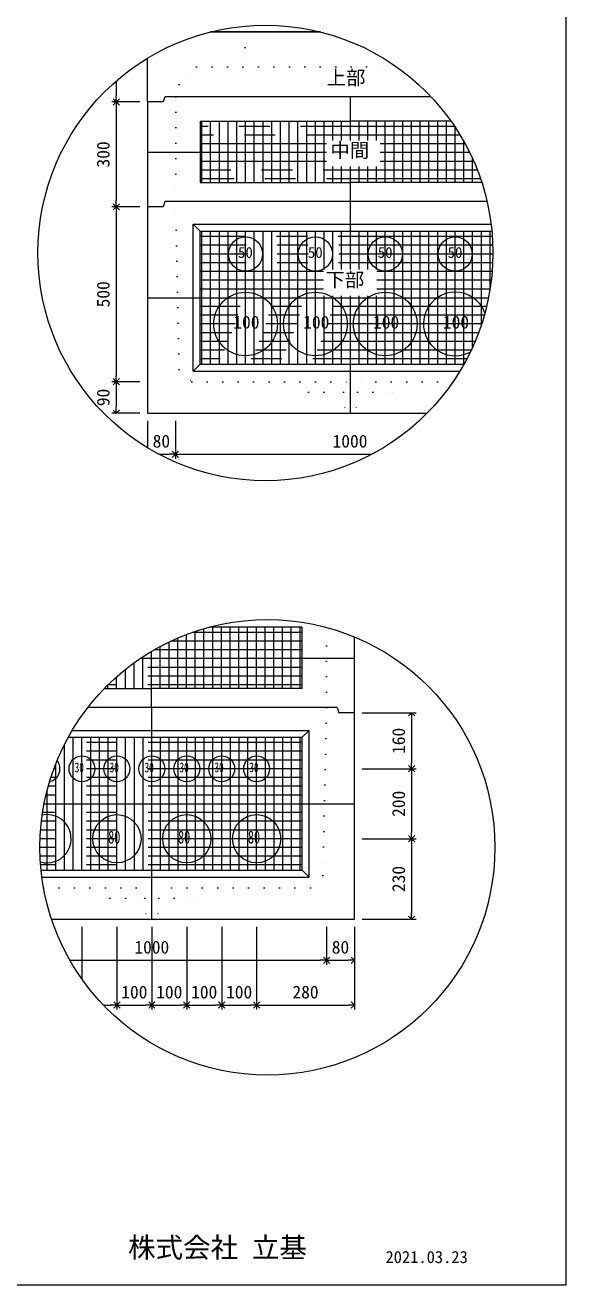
# Model space of a CAD drawing. Units: millimetres, scale not verified. Extents: x -4890 to 18490, y -2347 to 2347.
# Drawn here: x -2944 to -1830, y -1928 to 665 of the extents above; entities that cross this region are included whole.
import ezdxf
from ezdxf.enums import TextEntityAlignment as Align

# ---------------------------------------------------------------- set-up
doc = ezdxf.new("R2010")
doc.units = ezdxf.units.MM
doc.header["$LTSCALE"] = 10
for name, pattern in [('DASHED1', [1.8, 1.2, -0.6]), ('USER2', [50.8, 31.75, -6.35, 6.35, -6.35]), ('USER5', [3.185, 0.01, -3.175])]:
    doc.linetypes.add(name, pattern=pattern)
for name, color, linetype, lineweight in [('0-2_waku', 7, 'Continuous', 18), ('0-3_gaikei', 7, 'Continuous', 18), ('0-4_kakure', 7, 'DASHED1', 5), ('0-5_sunpou', 7, 'Continuous', 5), ('0-8_hole', 7, 'Continuous', 18), ('0-9_uchigawa', 6, 'Continuous', 18), ('0-E_文字１', 7, 'Continuous', 18), ('0-F_コア部分\u3000寸法補助線3', 150, 'USER2', 18), ('1-0_コア部分\u3000寸法補助線2', 150, 'USER2', 18), ('1-1_コア部分\u3000中心補助線', 1, 'Continuous', 18), ('1-2_コア部分\u3000寸法補助線', 7, 'USER2', 5), ('1-3_uchigawa2', 6, 'USER2', 18)]:
    doc.layers.add(name, color=color, linetype=linetype, lineweight=lineweight)
doc.styles.add('ＭＳ ゴシック', font='')
doc.styles.get('ＭＳ ゴシック').set_extended_font_data('MS Gothic')

# ---------------------------------------------------------------- blocks, each defined once
blk = doc.blocks.new('_Open90')
at = {"layer": '0-5_sunpou'}
blk.add_line((0, 0), (-1, 0), dxfattribs=at)
blk.add_lwpolyline([(-0.5, 0.5), (0, 0), (-0.5, -0.5)], dxfattribs=at)

msp = doc.modelspace()

# ---------------------------------------------------------------- linework, layer by layer
at = {"layer": '0-2_waku'}
for p in [(-1830, 2346.97), (-4890, -1928.03), (-4890, -1928.03), (-4890, -1928.03), (-4890, -1928.03)]:
    msp.add_line(p, (-1830, -1928.03), dxfattribs=at)
at = {"layer": '0-3_gaikei'}
for p, q in [((-2562.74, 651.33), (-2508.7, 651.33)), ((-2562.74, 651.33), (-2508.7, 651.33)), ((-2562.74, 651.33), (-2508.7, 651.33)), ((-2335.65, 651.33), (-2562.74, 651.33)), ((-2562.7, 651.33), (-2335.65, 651.33)), ((-2562.7, 651.33), (-2335.65, 651.33)), ((-2692.3, 507.33), (-2692.3, 597.34)), ((-2692.3, 507.33), (-2692.3, -133.47)), ((-2659.9, 507.33), (-2692.3, 507.33)), ((-2659.9, 507.33), (-2692.3, 507.33)), ((-2656.3, 518.13), (-2659.9, 507.33)), ((-2274.09, 518.13), (-2655.69, 518.13)), ((-2108.11, 518.13), (-2274.7, 518.13)), ((-2659.9, 291.33), (-2692.3, 291.33)), ((-2659.9, 291.33), (-2692.3, 291.33)), ((-2656.3, 302.13), (-2659.9, 291.33)), ((-2274.09, 302.13), (-2655.69, 302.13)), ((-1992.39, 302.13), (-2274.7, 302.13)), ((-2692.3, -133.47), (-2115.99, -133.47)), ((-2692.3, -133.47), (-2115.99, -133.47)), ((-2692.3, -133.47), (-2115.99, -133.47)), ((-2265.6, -952.06), (-2265.6, -594.1)), ((-2301.6, -739.66), (-2298, -750.46)), ((-2265.6, -750.46), (-2298, -750.46))]:
    msp.add_line(p, q, dxfattribs=at)
for points in [[(-2889.91, -1175.26), (-2265.6, -1175.26), (-2265.6, -750.46)], [(-2880.76, -1175.26), (-2265.6, -1175.26), (-2265.6, -750.46)], [(-2301.6, -739.66), (-2683.2, -739.66), (-2815.26, -739.66)]]:
    msp.add_lwpolyline(points, dxfattribs=at)
at = {"layer": '0-4_kakure', "linetype": 'USER5', "lineweight": 18}
for p, q in [((-2490.7, 651.33), (-2490.7, 663.45)), ((-2490.7, 651.33), (-2490.7, 579.33)), ((-2626.89, 543.33), (-2590.89, 579.33)), ((-2590.89, 579.33), (-2178.61, 579.33)), ((-2626.89, 543.33), (-2634.09, 518.13)), ((-2634.09, 518.13), (-2634.09, 302.13)), ((-2626.65, -43.47), (-2634.09, 302.13)), ((-2626.65, -43.47), (-2600.91, -68.67)), ((-2600.91, -68.67), (-2274.09, -68.67)), ((-2360.49, -90.27), (-2382.09, -68.67)), ((-2062.44, -68.67), (-2274.09, -68.67)), ((-2187.69, -90.27), (-2166.09, -68.67)), ((-2360.49, -90.27), (-2288.49, -90.27)), ((-2288.49, -90.27), (-2285.61, -133.47)), ((-2259.69, -90.27), (-2262.57, -133.47)), ((-2259.69, -90.27), (-2187.69, -90.27)), ((-2323.2, -739.66), (-2323.2, -574.52)), ((-2323.2, -739.66), (-2330.63, -1085.26)), ((-2330.63, -1085.26), (-2356.38, -1110.46)), ((-2906.43, -1110.46), (-2683.2, -1110.46)), ((-2769.6, -1132.06), (-2791.2, -1110.46)), ((-2356.38, -1110.46), (-2683.2, -1110.46)), ((-2596.8, -1132.06), (-2575.2, -1110.46)), ((-2769.6, -1132.06), (-2697.6, -1132.06)), ((-2697.6, -1132.06), (-2694.72, -1175.26)), ((-2668.8, -1132.06), (-2671.68, -1175.26)), ((-2668.8, -1132.06), (-2596.8, -1132.06))]:
    msp.add_line(p, q, dxfattribs=at)
at = {"layer": '0-5_sunpou', "color": 150, "lineweight": 18}
for p, q in [((-2756.61, 550.45), (-2756.61, 520.29)), ((-2708.14, 507.33), (-2765.97, 507.33)), ((-2723.98, 507.33), (-2765.97, 507.33)), ((-2756.61, 494.37), (-2756.61, 304.29)), ((-2708.14, 291.33), (-2765.97, 291.33)), ((-2708.14, 291.33), (-2765.97, 291.33)), ((-2756.61, 278.37), (-2756.61, -55.71)), ((-2708.14, -68.67), (-2765.97, -68.67)), ((-2723.98, -68.67), (-2765.97, -68.67)), ((-2756.61, -81.63), (-2756.61, -120.51)), ((-2708.14, -133.47), (-2765.97, -133.47)), ((-2692.3, -149.31), (-2692.3, -204.52)), ((-2634.7, -149.31), (-2634.7, -227.37)), ((-2634.7, -149.31), (-2634.7, -227.37)), ((-2668.52, -218.01), (-2647.66, -218.01)), ((-2621.74, -218.01), (-2229.88, -218.01)), ((-2249.76, -750.46), (-2138.44, -750.46)), ((-2147.8, -763.42), (-2147.8, -852.7)), ((-2249.76, -865.66), (-2138.44, -865.66)), ((-2249.76, -865.66), (-2138.44, -865.66)), ((-2147.8, -878.62), (-2147.8, -996.7)), ((-2249.76, -1009.66), (-2138.44, -1009.66)), ((-2249.76, -1009.66), (-2138.44, -1009.66)), ((-2147.8, -1022.62), (-2147.8, -1162.3)), ((-2827.2, -1191.1), (-2827.2, -1298.9)), ((-2755.2, -1191.1), (-2755.2, -1361.55)), ((-2755.2, -1191.1), (-2755.2, -1361.55)), ((-2683.2, -1191.1), (-2683.2, -1361.55)), ((-2683.2, -1191.1), (-2683.2, -1361.55)), ((-2611.2, -1191.1), (-2611.2, -1361.55)), ((-2611.2, -1191.1), (-2611.2, -1361.55)), ((-2539.2, -1191.1), (-2539.2, -1361.55)), ((-2539.2, -1191.1), (-2539.2, -1361.55)), ((-2467.2, -1191.1), (-2467.2, -1361.55)), ((-2467.2, -1191.1), (-2467.2, -1361.55)), ((-2323.2, -1191.1), (-2323.2, -1269.16)), ((-2323.2, -1191.1), (-2323.2, -1269.16)), ((-2265.6, -1191.1), (-2265.6, -1269.16)), ((-2265.6, -1191.1), (-2265.6, -1361.55)), ((-2249.76, -1175.26), (-2138.44, -1175.26)), ((-2852.16, -1259.8), (-2336.16, -1259.8)), ((-2310.24, -1259.8), (-2278.56, -1259.8)), ((-2783.06, -1352.19), (-2768.16, -1352.19)), ((-2742.24, -1352.19), (-2696.16, -1352.19)), ((-2670.24, -1352.19), (-2624.16, -1352.19)), ((-2598.24, -1352.19), (-2552.16, -1352.19)), ((-2526.24, -1352.19), (-2480.16, -1352.19)), ((-2454.24, -1352.19), (-2278.56, -1352.19))]:
    msp.add_line(p, q, dxfattribs=at)
for centre in [(-2449.2, 196.41), (-2444.99, -1027.3)]:
    msp.add_circle(centre, 468.88, dxfattribs=at)
at = {"layer": '0-8_hole'}
for centre, radius in [((-2490.09, 194.13), 35.28), ((-2346.09, 194.13), 35.28), ((-2202.09, 194.13), 35.28), ((-2058.09, 194.13), 35.28), ((-2490.09, 50.13), 65.52), ((-2346.09, 50.13), 65.52), ((-2202.09, 50.13), 65.52), ((-2827.2, -865.66), 26.64), ((-2755.2, -865.66), 26.64), ((-2683.2, -865.66), 26.64), ((-2611.2, -865.66), 26.64), ((-2539.2, -865.66), 26.64), ((-2467.2, -865.66), 26.64), ((-2755.2, -1009.66), 49.68), ((-2611.2, -1009.66), 49.68), ((-2467.2, -1009.66), 49.68)]:
    msp.add_circle(centre, radius, dxfattribs=at)
for centre, radius, start, end in [((-2058.09, 50.13), 65.52, 20.66629, 298.32089), ((-2899.2, -865.66), 26.64, 281.59033, 39.2294), ((-2899.2, -1009.66), 49.68, 253.99064, 101.55918)]:
    msp.add_arc(centre, radius, start, end, dxfattribs=at)
at = {"layer": '0-9_uchigawa'}
for p, q in [((-2598.09, 255.33), (-2583.69, 240.93)), ((-2598.09, -47.07), (-2598.09, 255.33)), ((-2583.69, 240.93), (-2274.09, 240.93)), ((-2583.69, -32.67), (-2583.69, 240.93)), ((-2274.09, 240.93), (-1982.44, 240.93)), ((-2598.09, -47.07), (-2583.69, -32.67)), ((-2598.09, -47.07), (-2048.49, -47.07)), ((-2583.69, -32.67), (-2040.09, -32.67)), ((-2373.6, -1074.46), (-2373.6, -800.86)), ((-2359.2, -1088.86), (-2359.2, -786.46)), ((-2911.49, -1074.46), (-2373.6, -1074.46)), ((-2909.81, -1088.86), (-2359.2, -1088.86)), ((-2359.2, -1088.86), (-2373.6, -1074.46))]:
    msp.add_line(p, q, dxfattribs=at)
for points in [[(-2598.09, 255.33), (-2274.09, 255.33), (-1984.04, 255.33)], [(-2855.56, -800.86), (-2683.2, -800.86), (-2373.6, -800.86), (-2359.2, -786.46)], [(-2847.28, -786.46), (-2683.2, -786.46), (-2359.2, -786.46)]]:
    msp.add_lwpolyline(points, dxfattribs=at)
at = {"layer": '0-F_コア部分\u3000寸法補助線3'}
for p, q in [((-2580.09, 341.73), (-2580.09, 467.73)), ((-2544.09, 341.73), (-2544.09, 467.73)), ((-2508.09, 341.73), (-2508.09, 467.73)), ((-2472.09, 341.73), (-2472.09, 467.73)), ((-2436.09, 341.73), (-2436.09, 467.73)), ((-2400.09, 341.73), (-2400.09, 467.73)), ((-2364.09, 341.73), (-2364.09, 467.73)), ((-2328.09, 341.73), (-2328.09, 467.73)), ((-2292.09, 427.96), (-2292.09, 467.73)), ((-2256.09, 427.96), (-2256.09, 467.73)), ((-2220.09, 427.96), (-2220.09, 467.73)), ((-2184.09, 341.73), (-2184.09, 467.73)), ((-2148.09, 341.73), (-2148.09, 467.73)), ((-2112.09, 341.73), (-2112.09, 467.73)), ((-2076.09, 341.73), (-2076.09, 467.73)), ((-2323.08, 420.93), (-2583.69, 420.93)), ((-2037.57, 420.93), (-2212.92, 420.93)), ((-2040.09, 341.73), (-2040.09, 425.49)), ((-2323.08, 384.93), (-2583.69, 384.93)), ((-2292.09, 341.73), (-2292.09, 374.06)), ((-2256.09, 341.73), (-2256.09, 374.06)), ((-2220.09, 341.73), (-2220.09, 374.06)), ((-2019.89, 384.93), (-2212.92, 384.93)), ((-2004.09, 341.73), (-2004.09, 343.8)), ((-2580.09, -32.67), (-2580.09, 240.93)), ((-2544.09, -32.67), (-2544.09, 240.93)), ((-2508.09, -32.67), (-2508.09, 240.93)), ((-2472.09, -32.67), (-2472.09, 240.93)), ((-2436.09, -32.67), (-2436.09, 240.93)), ((-2400.09, -32.67), (-2400.09, 240.93)), ((-2364.09, -32.67), (-2364.09, 240.93)), ((-2328.09, 162.16), (-2328.09, 240.93)), ((-2292.09, 162.16), (-2292.09, 240.93)), ((-2256.09, 162.16), (-2256.09, 240.93)), ((-2220.09, 162.16), (-2220.09, 240.93)), ((-2184.09, -32.67), (-2184.09, 240.93)), ((-2148.09, -32.67), (-2148.09, 240.93)), ((-2112.09, -32.67), (-2112.09, 240.93)), ((-2076.09, -32.67), (-2076.09, 240.93)), ((-2040.09, -32.67), (-2040.09, 240.93)), ((-2004.09, 49.03), (-2004.09, 240.93)), ((-1981.53, 230.13), (-2583.69, 230.13)), ((-1980.32, 194.13), (-2583.69, 194.13)), ((-2329.71, 158.13), (-2583.69, 158.13)), ((-1981.88, 158.13), (-2219.55, 158.13)), ((-2329.71, 122.13), (-2583.69, 122.13)), ((-2328.09, -32.67), (-2328.09, 108.26)), ((-2292.09, -32.67), (-2292.09, 108.26)), ((-2256.09, -32.67), (-2256.09, 108.26)), ((-2220.09, -32.67), (-2220.09, 108.26)), ((-1986.24, 122.13), (-2219.55, 122.13)), ((-1993.47, 86.13), (-2583.69, 86.13)), ((-2003.72, 50.13), (-2583.69, 50.13)), ((-2017.2, 14.13), (-2583.69, 14.13)), ((-2034.23, -21.87), (-2583.69, -21.87)), ((-2629.81, -700.06), (-2629.81, -596.39)), ((-2593.81, -700.06), (-2593.81, -582.67)), ((-2557.81, -700.06), (-2557.81, -574.06)), ((-2521.81, -700.06), (-2521.81, -574.06)), ((-2485.81, -700.06), (-2485.81, -574.06)), ((-2449.81, -700.06), (-2449.81, -574.06)), ((-2413.81, -700.06), (-2413.81, -574.06)), ((-2377.81, -700.06), (-2377.81, -574.06)), ((-2374.21, -620.86), (-2678.75, -620.86)), ((-2665.81, -700.06), (-2665.81, -613.68)), ((-2701.81, -700.06), (-2701.81, -635.02)), ((-2737.81, -700.06), (-2737.81, -661.11)), ((-2374.21, -656.86), (-2732.41, -656.86)), ((-2773.81, -700.06), (-2773.81, -693.06)), ((-2845.2, -1074.46), (-2845.2, -800.86)), ((-2809.2, -1074.46), (-2809.2, -800.86)), ((-2773.2, -1074.46), (-2773.2, -800.86)), ((-2737.2, -1074.46), (-2737.2, -800.86)), ((-2701.2, -1074.46), (-2701.2, -800.86)), ((-2665.2, -1074.46), (-2665.2, -800.86)), ((-2629.2, -1074.46), (-2629.2, -800.86)), ((-2593.2, -1074.46), (-2593.2, -800.86)), ((-2557.2, -1074.46), (-2557.2, -800.86)), ((-2521.2, -1074.46), (-2521.2, -800.86)), ((-2485.2, -1074.46), (-2485.2, -800.86)), ((-2449.2, -1074.46), (-2449.2, -800.86)), ((-2413.2, -1074.46), (-2413.2, -800.86)), ((-2377.2, -1074.46), (-2377.2, -800.86)), ((-2373.6, -811.66), (-2861.33, -811.66)), ((-2881.2, -1074.46), (-2881.2, -855.35)), ((-2373.6, -847.66), (-2878.08, -847.66)), ((-2373.6, -883.66), (-2891.32, -883.66)), ((-2373.6, -919.66), (-2901.34, -919.66)), ((-2373.6, -955.66), (-2908.36, -955.66)), ((-2373.6, -991.66), (-2912.51, -991.66)), ((-2373.6, -1027.66), (-2913.86, -1027.66)), ((-2373.6, -1063.66), (-2912.45, -1063.66))]:
    msp.add_line(p, q, dxfattribs=at)
at = {"layer": '1-0_コア部分\u3000寸法補助線2'}
for p, q in [((-2562.09, 341.73), (-2562.09, 467.73)), ((-2526.09, 341.73), (-2526.09, 467.73)), ((-2490.09, 341.73), (-2490.09, 467.73)), ((-2454.09, 341.73), (-2454.09, 467.73)), ((-2382.09, 341.73), (-2382.09, 467.73)), ((-2310.09, 427.96), (-2310.09, 467.73)), ((-2238.09, 427.96), (-2238.09, 467.73)), ((-2166.09, 341.73), (-2166.09, 467.73)), ((-2094.09, 341.73), (-2094.09, 467.73)), ((-2047.91, 438.93), (-2583.69, 438.93)), ((-2022.09, 341.73), (-2022.09, 389.86)), ((-2012.43, 366.93), (-2583.69, 366.93)), ((-2310.09, 341.73), (-2310.09, 374.06)), ((-2238.09, 341.73), (-2238.09, 374.06)), ((-2526.09, -32.67), (-2526.09, 240.93)), ((-2490.09, -32.67), (-2490.09, 240.93)), ((-2454.09, -32.67), (-2454.09, 240.93)), ((-2382.09, -32.67), (-2382.09, 240.93)), ((-2310.09, 162.16), (-2310.09, 240.93)), ((-2238.09, 162.16), (-2238.09, 240.93)), ((-2166.09, -32.67), (-2166.09, 240.93)), ((-2094.09, -32.67), (-2094.09, 240.93)), ((-2022.09, 2.96), (-2022.09, 240.93)), ((-1980.58, 212.13), (-2583.69, 212.13)), ((-2329.71, 140.13), (-2583.69, 140.13)), ((-1983.71, 140.13), (-2219.55, 140.13)), ((-2310.09, -32.67), (-2310.09, 108.26)), ((-2238.09, -32.67), (-2238.09, 108.26)), ((-1998.21, 68.13), (-2583.69, 68.13)), ((-2025.25, -3.87), (-2583.69, -3.87)), ((-2575.81, -700.06), (-2575.81, -577.05)), ((-2503.81, -700.06), (-2503.81, -574.06)), ((-2431.81, -700.06), (-2431.81, -574.06)), ((-2647.81, -700.06), (-2647.81, -604.56)), ((-2374.21, -602.86), (-2644.21, -602.86)), ((-2719.81, -700.06), (-2719.81, -647.41)), ((-2374.21, -674.86), (-2754.22, -674.86)), ((-2791.2, -1074.46), (-2791.2, -800.86)), ((-2719.2, -1074.46), (-2719.2, -800.86)), ((-2647.2, -1074.46), (-2647.2, -800.86)), ((-2575.2, -1074.46), (-2575.2, -800.86)), ((-2503.2, -1074.46), (-2503.2, -800.86)), ((-2431.2, -1074.46), (-2431.2, -800.86)), ((-2373.6, -829.66), (-2870.17, -829.66)), ((-2863.2, -1074.46), (-2863.2, -815.3)), ((-2373.6, -901.66), (-2896.72, -901.66)), ((-2899.2, -1074.46), (-2899.2, -910.94)), ((-2373.6, -973.66), (-2910.79, -973.66)), ((-2373.6, -1045.66), (-2913.51, -1045.66))]:
    msp.add_line(p, q, dxfattribs=at)
at = {"layer": '1-1_コア部分\u3000中心補助線'}
for p, q in [((-2274.09, 427.96), (-2274.09, 518.13)), ((-2323.08, 402.93), (-2692.3, 402.93)), ((-2028.25, 402.93), (-2212.92, 402.93)), ((-2274.09, 302.13), (-2274.09, 374.06)), ((-2274.09, 162.16), (-2274.09, 302.13)), ((-2691.69, 104.13), (-1989.49, 104.13)), ((-2274.09, -133.47), (-2274.09, 108.26)), ((-2266.82, -638.86), (-2707.58, -638.86)), ((-2683.81, -739.66), (-2683.81, -623.81)), ((-2683.2, -1175.26), (-2683.2, -739.66)), ((-2905.21, -937.66), (-2265.6, -937.66))]:
    msp.add_line(p, q, dxfattribs=at)
at = {"layer": '1-2_コア部分\u3000寸法補助線'}
for p, q in [((-2562.09, 341.73), (-2562.09, 467.73)), ((-2490.09, 341.73), (-2490.09, 467.73)), ((-2418.09, 341.73), (-2418.09, 467.73)), ((-2346.09, 341.73), (-2346.09, 467.73)), ((-2202.09, 341.73), (-2202.09, 467.73)), ((-2130.09, 341.73), (-2130.09, 467.73)), ((-2059.36, 456.93), (-2583.69, 456.93)), ((-2058.09, 341.73), (-2058.09, 455.02)), ((-2005.82, 348.93), (-2583.69, 348.93)), ((-2562.09, -32.67), (-2562.09, 240.93)), ((-2490.09, -32.67), (-2490.09, 240.93)), ((-2418.09, -32.67), (-2418.09, 240.93)), ((-2346.09, -32.67), (-2346.09, 240.93)), ((-2202.09, -32.67), (-2202.09, 240.93)), ((-2130.09, -32.67), (-2130.09, 240.93)), ((-2058.09, -32.67), (-2058.09, 240.93)), ((-1986.09, 123.1), (-1986.09, 240.93)), ((-1980.76, 176.13), (-2583.69, 176.13)), ((-2010.04, 32.13), (-2583.69, 32.13)), ((-2611.81, -700.06), (-2611.81, -589.11)), ((-2374.21, -584.86), (-2600.18, -584.86)), ((-2539.81, -700.06), (-2539.81, -574.06)), ((-2467.81, -700.06), (-2467.81, -574.06)), ((-2395.81, -700.06), (-2395.81, -574.06)), ((-2374.21, -692.86), (-2773.61, -692.86)), ((-2755.81, -700.06), (-2755.81, -676.26)), ((-2827.2, -1074.46), (-2827.2, -800.86)), ((-2755.2, -1074.46), (-2755.2, -800.86)), ((-2611.2, -1074.46), (-2611.2, -800.86)), ((-2539.2, -1074.46), (-2539.2, -800.86)), ((-2467.2, -1074.46), (-2467.2, -800.86)), ((-2395.2, -1074.46), (-2395.2, -800.86)), ((-2373.6, -865.66), (-2885.12, -865.66)), ((-2899.2, -1074.46), (-2899.2, -910.94)), ((-2373.6, -1009.66), (-2913.53, -1009.66))]:
    msp.add_line(p, q, dxfattribs=at)
at = {"layer": '1-3_uchigawa2'}
for p, q in [((-2583.69, 467.73), (-2274.09, 467.73)), ((-2583.69, 467.73), (-2583.69, 341.73)), ((-2066.79, 467.73), (-2274.09, 467.73)), ((-2583.69, 341.73), (-2274.09, 341.73)), ((-2003.41, 341.73), (-2274.09, 341.73)), ((-2374.21, -574.06), (-2565.04, -574.06)), ((-2374.21, -574.06), (-2374.21, -700.06)), ((-2780.78, -700.06), (-2683.81, -700.06)), ((-2374.21, -700.06), (-2683.81, -700.06))]:
    msp.add_line(p, q, dxfattribs=at)

# ---------------------------------------------------------------- block references
at = {"layer": '0-5_sunpou', "xscale": 12.96, "yscale": 12.96}
for p, rotation in [((-2756.61, 507.33), 270), ((-2756.61, 507.33), 90), ((-2756.61, 291.33), 270), ((-2756.61, 291.33), 90), ((-2756.61, -68.67), 270), ((-2756.61, -68.67), 90), ((-2756.61, -133.47), 270), ((-2634.7, -218.01), 180), ((-2147.8, -750.46), 90), ((-2147.8, -865.66), 270), ((-2147.8, -865.66), 90), ((-2147.8, -1009.66), 270), ((-2147.8, -1009.66), 90), ((-2147.8, -1175.26), 270), ((-2323.2, -1259.8), 180), ((-2755.2, -1352.19), 180), ((-2683.2, -1352.19), 180), ((-2611.2, -1352.19), 180), ((-2539.2, -1352.19), 180), ((-2467.2, -1352.19), 180)]:
    msp.add_blockref('_Open90', p, dxfattribs=dict(at, rotation=rotation))
for p in [(-2634.7, -218.01), (-2323.2, -1259.8), (-2265.6, -1259.8), (-2755.2, -1352.19), (-2683.2, -1352.19), (-2611.2, -1352.19), (-2539.2, -1352.19), (-2467.2, -1352.19), (-2265.6, -1352.19)]:
    msp.add_blockref('_Open90', p, dxfattribs=at)

# ---------------------------------------------------------------- texts
at = {"layer": '0-5_sunpou', "style": 'ＭＳ ゴシック'}
for s, p in [('300', (-2762.37, 372.33)), ('500', (-2762.37, 84.33)), ('90', (-2762.37, -119.07)), ('160', (-2153.56, -835.06)), ('200', (-2153.56, -964.66)), ('230', (-2153.56, -1119.46))]:
    msp.add_text(s, height=26.39, rotation=90, dxfattribs=at).set_placement(p, align=Align.BOTTOM_LEFT)
for s, p in [('80', (-2681.5, -212.25)), ('1000', (-2310.7, -212.25)), ('1000', (-2719.2, -1254.04)), ('80', (-2312.4, -1254.04)), ('100', (-2746.2, -1346.43)), ('100', (-2674.2, -1346.43)), ('100', (-2602.2, -1346.43)), ('100', (-2530.2, -1346.43)), ('280', (-2393.4, -1346.43))]:
    msp.add_text(s, height=26.39, dxfattribs=at).set_placement(p, align=Align.BOTTOM_LEFT)
at = {"layer": '0-E_文字１', "style": 'ＭＳ ゴシック'}
for s, height, p in [('上部', 29.33, (-2322.89, 533.7)), ('中間', 29.33, (-2315.17, 384.23)), ('50', 22.43, (-2505.63, 179.49)), ('50', 22.43, (-2361.63, 179.49)), ('50', 22.43, (-2217.63, 179.49)), ('50', 22.43, (-2073.63, 179.49)), ('下部', 29.33, (-2325.4, 117.98)), ('100', 26.39, (-2515.25, 32.72)), ('100', 26.39, (-2371.25, 32.72)), ('100', 26.39, (-2227.25, 32.72)), ('100', 26.39, (-2083.25, 32.72)), ('株式会社 立基', 41.57, (-2732.23, -1884.54)), ('2021.03.23', 24.94, (-2201.71, -1890.75))]:
    msp.add_text(s, height=height, dxfattribs=at).set_placement(p, align=Align.BOTTOM_LEFT)
at = {"layer": '0-E_文字１', "style": 'ＭＳ ゴシック', "width": 0.7}
for s, height, p in [('30', 20.19, (-2842.32, -879)), ('30', 20.19, (-2770.32, -879)), ('30', 20.19, (-2698.32, -879)), ('30', 20.19, (-2626.32, -879)), ('30', 20.19, (-2554.32, -879)), ('30', 20.19, (-2482.32, -879)), ('80', 26.39, (-2773.25, -1027.43)), ('80', 26.39, (-2629.25, -1027.43)), ('80', 26.39, (-2485.25, -1027.43))]:
    msp.add_text(s, height=height, dxfattribs=at).set_placement(p, align=Align.BOTTOM_LEFT)

doc.saveas('drawing.dxf')
